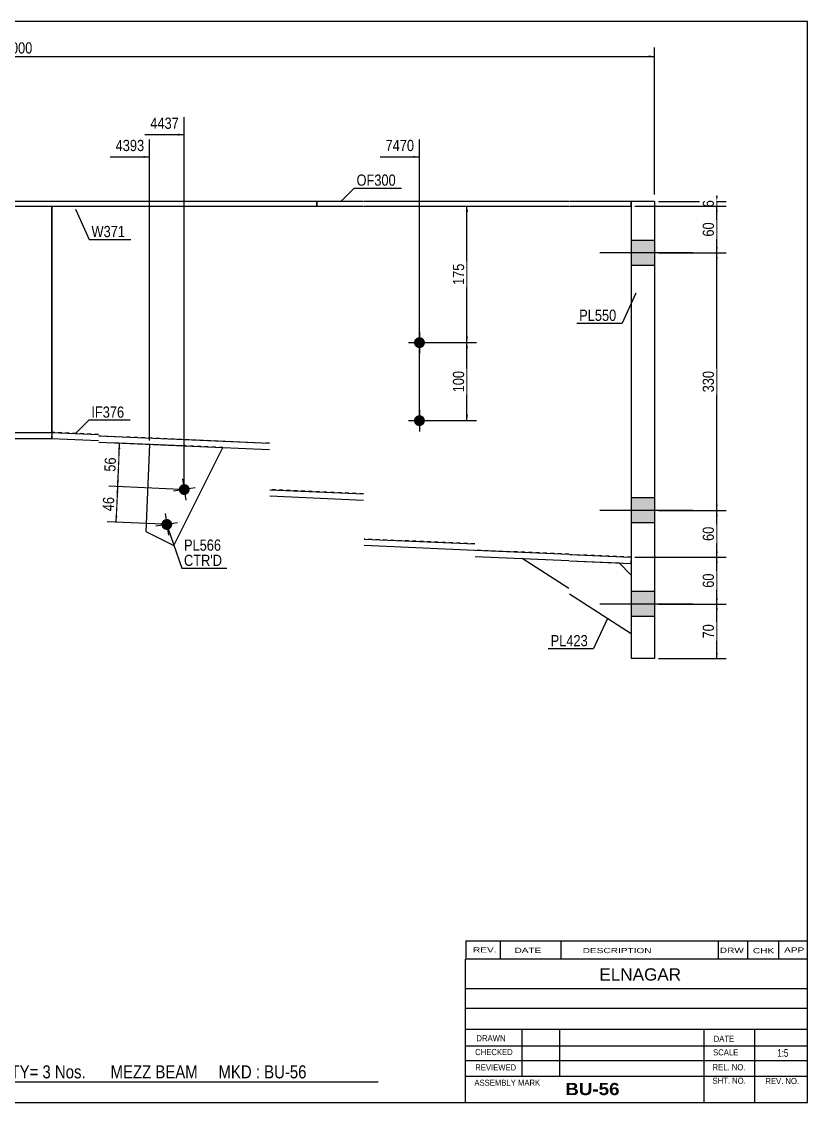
# Model space of a CAD drawing. Header units: millimetres. Extents: x -43 to 359, y -185 to 92.
# Drawn here: x 157.9 to 359.1, y -184.7 to 92.3 of the extents above; entities that cross this region are included whole.
import ezdxf

# ---------------------------------------------------------------- set-up
doc = ezdxf.new("R2010")
doc.units = ezdxf.units.MM
doc.linetypes.add('DXK_LINE_DOT1', pattern=[1.8814, 0.9407, -0.9407])
doc.styles.add('Arial', font='ARIAL.TTF', dxfattribs={"height": 0.2})
doc.styles.add('Arial Bold', font='ARIALBD.TTF', dxfattribs={"height": 0.2})
doc.styles.add('Arial Narrow', font='ARIALN.TTF', dxfattribs={"height": 0.2})

# ---------------------------------------------------------------- blocks, each defined once
blk = doc.blocks.new('Unknown-627302417-1211')
at = {"color": 5, "linetype": 'Continuous'}
for p, q in [((359.14, 92.27), (-40.86, 92.27)), ((-40.86, 92.27), (-40.86, -184.73)), ((359.14, -184.73), (359.14, 92.27)), ((-40.86, -184.73), (359.14, -184.73))]:
    blk.add_line(p, q, dxfattribs=at)
at = {"color": 174, "linetype": 'Continuous', "style": 'Arial'}
blk.add_text('Tekla structures', height=1.9102, rotation=90, dxfattribs=at).set_placement((-41.36, -184.23))
blk = doc.blocks.new('Part-627302417-1938 - 1232')
at = {"color": 2, "linetype": 'Continuous'}
for p, q in [((95.79, 45), (95.79, -13)), ((165.6, 45), (165.6, -13))]:
    blk.add_line(p, q, dxfattribs=at)
at = {"color": 7, "linetype": 'DXK_LINE_DOT1'}
for p, q in [((95.79, 45), (107.79, 45)), ((107.89, 45), (153.43, 45)), ((153.53, 45), (165.6, 45)), ((95.79, -13), (107.79, -13)), ((107.89, -13), (153.43, -13)), ((153.53, -13), (165.6, -13))]:
    blk.add_line(p, q, dxfattribs=at)
blk = doc.blocks.new('Part-627302417-1944 - 1232')
at = {"color": 2, "linetype": 'Continuous'}
for p, q in [((95.79, -13), (95.79, -14.6)), ((95.79, -13), (107.79, -13)), ((107.89, -13), (153.43, -13)), ((153.53, -13), (165.6, -13)), ((165.6, -13), (165.6, -14.6)), ((95.79, -14.6), (107.79, -14.6)), ((107.89, -14.6), (153.43, -14.6)), ((153.53, -14.6), (165.6, -14.6))]:
    blk.add_line(p, q, dxfattribs=at)
blk = doc.blocks.new('Part-627302417-1936 - 1232')
at = {"color": 2, "linetype": 'Continuous'}
for p, q in [((0, 46.2), (0, 45)), ((15.8, 46.2), (0, 46.2)), ((0, 45), (15.8, 45)), ((39.9, 46.2), (15.9, 46.2)), ((15.9, 45), (39.9, 45)), ((83.69, 46.2), (40, 46.2)), ((40, 45), (83.69, 45)), ((107.79, 46.2), (83.79, 46.2)), ((83.79, 45), (107.79, 45)), ((153.43, 46.2), (107.89, 46.2)), ((107.89, 45), (153.43, 45)), ((177.6, 46.2), (153.53, 46.2)), ((153.53, 45), (177.6, 45)), ((221.39, 46.2), (177.7, 46.2)), ((177.7, 45), (221.39, 45)), ((233.49, 46.2), (221.49, 46.2)), ((221.49, 45), (233.49, 45)), ((233.49, 45), (233.49, 46.2))]:
    blk.add_line(p, q, dxfattribs=at)
blk = doc.blocks.new('Part-627302417-1939 - 1232')
at = {"color": 2, "linetype": 'Continuous'}
for p, q in [((233.49, 46.2), (233.49, 45)), ((245.49, 46.2), (233.49, 46.2)), ((233.49, 45), (245.49, 45)), ((273.98, 46.2), (245.59, 46.2)), ((245.59, 45), (273.98, 45)), ((298.08, 46.2), (274.08, 46.2)), ((274.08, 45), (298.08, 45)), ((313.98, 46.2), (298.18, 46.2)), ((298.18, 45), (313.98, 45)), ((313.98, 45), (313.98, 46.2))]:
    blk.add_line(p, q, dxfattribs=at)
blk = doc.blocks.new('Part-627302417-1941 - 1232')
at = {"color": 2, "linetype": 'Continuous'}
blk.add_line((165.6, -13), (165.6, 45), dxfattribs=at)
at = {"color": 7, "linetype": 'DXK_LINE_DOT1'}
for p, q in [((165.6, 45), (177.6, 45)), ((177.7, 45), (221.39, 45)), ((221.49, 45), (245.49, 45)), ((245.59, 45), (273.98, 45)), ((274.08, 45), (298.08, 45)), ((298.18, 45), (313.98, 45)), ((313.98, 45), (313.98, -45)), ((177.6, -13.52), (165.6, -13)), ((221.39, -15.81), (177.7, -13.93)), ((245.49, -28.74), (221.49, -27.71)), ((273.98, -41.57), (245.59, -40.35)), ((298.08, -44.23), (274.08, -43.19)), ((313.98, -45), (298.18, -44.32))]:
    blk.add_line(p, q, dxfattribs=at)
blk = doc.blocks.new('Part-627302417-1948 - 1232')
at = {"color": 2, "linetype": 'Continuous'}
for p, q in [((165.6, -13), (165.53, -14.6)), ((165.6, -13), (177.6, -13.52)), ((165.53, -14.6), (177.6, -15.12)), ((177.7, -13.93), (221.39, -15.81)), ((177.7, -15.53), (221.39, -17.41)), ((221.49, -27.71), (245.49, -28.74)), ((221.49, -29.31), (245.49, -30.34)), ((245.59, -40.35), (273.98, -41.57)), ((245.59, -41.95), (273.98, -43.17)), ((274.08, -43.19), (298.08, -44.23)), ((274.08, -44.8), (298.08, -45.83)), ((298.18, -44.32), (313.98, -45)), ((298.18, -45.92), (313.91, -46.6)), ((313.98, -45), (313.91, -46.6))]:
    blk.add_line(p, q, dxfattribs=at)
blk = doc.blocks.new('Part-627302417-1951 - 1232')
at = {"color": 2, "linetype": 'Continuous'}
for p, q in [((190.66, -16.09), (189.7, -38.39)), ((196.86, -41.97), (209.39, -16.9)), ((189.7, -38.39), (196.86, -41.97))]:
    blk.add_line(p, q, dxfattribs=at)
at = {"color": 7, "linetype": 'DXK_LINE_DOT1'}
blk.add_line((209.39, -16.9), (190.66, -16.09), dxfattribs=at)
blk = doc.blocks.new('Part-627302417-1953 - 1232')
at = {"color": 2, "linetype": 'Continuous'}
for p, q in [((319.98, 46.2), (313.98, 46.2)), ((313.98, 46.2), (313.98, -71)), ((319.98, 46.2), (319.98, -71)), ((319.98, -71), (313.98, -71))]:
    blk.add_line(p, q, dxfattribs=at)
blk = doc.blocks.new('Part-627302417-1956 - 1232')
at = {"color": 2, "linetype": 'Continuous'}
for p, q in [((298.08, -53.04), (286.08, -45.32)), ((286.08, -45.32), (298.08, -45.83)), ((298.18, -45.92), (310.98, -46.47)), ((310.98, -46.47), (313.98, -49.6)), ((313.98, -64.6), (298.18, -54.44))]:
    blk.add_line(p, q, dxfattribs=at)
at = {"color": 7, "linetype": 'DXK_LINE_DOT1'}
blk.add_line((313.98, -49.6), (313.98, -64.6), dxfattribs=at)
blk = doc.blocks.new('Bolt-627302417-1964 - 1232')
at = {"linetype": 'Continuous'}
for points in [[(259.78, 11.4), (260.07, 11.37), (260.35, 11.28), (260.61, 11.13), (260.82, 10.94), (261, 10.7), (261.12, 10.43), (261.18, 10.15), (261.18, 9.85), (261.12, 9.57), (261, 9.3), (260.82, 9.06), (260.61, 8.87), (260.35, 8.72), (260.07, 8.63), (259.78, 8.6), (259.49, 8.63), (259.21, 8.72), (258.96, 8.87), (258.74, 9.06), (258.57, 9.3), (258.45, 9.57), (258.39, 9.85), (258.39, 10.15), (258.45, 10.43), (258.57, 10.7), (258.74, 10.94), (258.96, 11.13), (259.21, 11.28), (259.49, 11.37)], [(259.78, -8.6), (260.07, -8.63), (260.35, -8.72), (260.61, -8.87), (260.82, -9.06), (261, -9.3), (261.12, -9.57), (261.18, -9.85), (261.18, -10.15), (261.12, -10.43), (261, -10.7), (260.82, -10.94), (260.61, -11.13), (260.35, -11.28), (260.07, -11.37), (259.78, -11.4), (259.49, -11.37), (259.21, -11.28), (258.96, -11.13), (258.74, -10.94), (258.57, -10.7), (258.45, -10.43), (258.39, -10.15), (258.39, -9.85), (258.45, -9.57), (258.57, -9.3), (258.74, -9.06), (258.96, -8.87), (259.21, -8.72), (259.49, -8.63)]]:
    blk.add_hatch(color=3, dxfattribs=at).paths.add_polyline_path(points)
at = {"color": 3, "linetype": 'Continuous'}
for p, q in [((259.78, 12.8), (259.78, 7.2)), ((256.98, 10), (262.58, 10)), ((259.78, -7.2), (259.78, -12.8)), ((256.98, -10), (262.58, -10))]:
    blk.add_line(p, q, dxfattribs=at)
blk = doc.blocks.new('Bolt-627302417-1969 - 1232')
at = {"linetype": 'Continuous'}
blk.add_hatch(color=3, dxfattribs=at).paths.add_polyline_path([(196.45, -36.38, -1), (193.68, -36.82, -1)])
at = {"color": 3, "linetype": 'Continuous'}
for p, q in [((194.63, -33.83), (195.51, -39.36)), ((197.83, -36.16), (192.3, -37.04))]:
    blk.add_line(p, q, dxfattribs=at)
blk = doc.blocks.new('Bolt-627302417-1970 - 1232')
at = {"linetype": 'Continuous'}
blk.add_hatch(color=3, dxfattribs=at).paths.add_polyline_path([(200.92, -27.43, -1), (198.16, -27.88, -1)])
at = {"color": 3, "linetype": 'Continuous'}
for p, q in [((199.1, -24.89), (199.98, -30.42)), ((202.3, -27.21), (196.77, -28.1))]:
    blk.add_line(p, q, dxfattribs=at)
blk = doc.blocks.new('Bolt-627302417-1973 - 1232')
at = {"linetype": 'Continuous'}
for points in [[(313.98, 36.2), (313.98, 29.8), (319.98, 29.8), (319.98, 36.2)], [(313.98, 36.2), (313.98, 29.8), (319.98, 29.8), (319.98, 36.2)], [(313.98, -29.8), (313.98, -36.2), (319.98, -36.2), (319.98, -29.8)], [(313.98, -29.8), (313.98, -36.2), (319.98, -36.2), (319.98, -29.8)], [(313.98, -53.8), (313.98, -60.2), (319.98, -60.2), (319.98, -53.8)], [(313.98, -53.8), (313.98, -60.2), (319.98, -60.2), (319.98, -53.8)]]:
    blk.add_hatch(color=3, dxfattribs=at).paths.add_polyline_path(points)
at = {"color": 3, "linetype": 'Continuous'}
for p, q in [((319.98, 36.2), (313.98, 36.2)), ((319.98, 36.2), (313.98, 36.2)), ((329.78, 33), (305.98, 33)), ((329.78, 33), (305.98, 33)), ((319.98, 29.8), (313.98, 29.8)), ((319.98, 29.8), (313.98, 29.8)), ((319.98, -29.8), (313.98, -29.8)), ((319.98, -29.8), (313.98, -29.8)), ((329.78, -33), (305.98, -33)), ((329.78, -33), (305.98, -33)), ((319.98, -36.2), (313.98, -36.2)), ((319.98, -36.2), (313.98, -36.2)), ((319.98, -53.8), (313.98, -53.8)), ((319.98, -53.8), (313.98, -53.8)), ((329.78, -57), (305.98, -57)), ((329.78, -57), (305.98, -57)), ((319.98, -60.2), (313.98, -60.2)), ((319.98, -60.2), (313.98, -60.2))]:
    blk.add_line(p, q, dxfattribs=at)
blk = doc.blocks.new('StraightDimension-627302417-4002 - 1232')
at = {"linetype": 'Continuous'}
for points in [[(335.7, -34.5), (335.95, -33), (336.2, -34.5)], [(336.2, -43.5), (335.95, -45), (335.7, -43.5)]]:
    blk.add_hatch(color=7, dxfattribs=at).paths.add_polyline_path(points)
at = {"color": 7, "linetype": 'Continuous'}
for p, q in [((320.98, -33), (338.35, -33)), ((335.95, -45), (335.95, -33)), ((314.98, -45), (338.35, -45))]:
    blk.add_line(p, q, dxfattribs=at)
at = {"color": 0}
blk.add_wipeout([(335.8, -36.57), (331.6, -36.57), (331.6, -41.43), (335.8, -41.43)], dxfattribs=at)
at = {"color": 3, "style": 'Arial Narrow'}
blk.add_text('60', height=2.863, rotation=90.0002, dxfattribs=at).set_placement((335.2, -40.83))
blk = doc.blocks.new('StraightDimension-627302417-3410 - 1232')
at = {"linetype": 'Continuous'}
for points in [[(182.66, -17.24), (182.97, -15.75), (183.16, -17.26)], [(182.8, -25.42), (182.49, -26.91), (182.3, -25.4)]]:
    blk.add_hatch(color=7, dxfattribs=at).paths.add_polyline_path(points)
at = {"color": 7, "linetype": 'Continuous'}
for p, q in [((199.03, -16.45), (180.72, -15.65)), ((182.49, -26.91), (182.97, -15.75)), ((198.54, -27.61), (180.24, -26.81))]:
    blk.add_line(p, q, dxfattribs=at)
at = {"color": 0}
blk.add_wipeout([(182.69, -18.9), (178.49, -18.72), (178.28, -23.57), (182.47, -23.75)], dxfattribs=at)
at = {"color": 3, "style": 'Arial Narrow'}
blk.add_text('56', height=2.863, rotation=87.5078, dxfattribs=at).set_placement((181.9, -23.13))
blk = doc.blocks.new('StraightDimension-627302417-3037 - 1232')
at = {"linetype": 'Continuous'}
blk.add_hatch(color=7, dxfattribs=at).paths.add_polyline_path([(189.16, 57.85), (190.66, 57.6), (189.16, 57.35)])
at = {"color": 7, "linetype": 'Continuous'}
for p, q in [((190.66, -15.09), (190.66, 62.1)), ((180.6, 57.6), (190.66, 57.6))]:
    blk.add_line(p, q, dxfattribs=at)
at = {"color": 0}
blk.add_wipeout([(189.89, 58.5), (189.89, 62.7), (181.37, 62.7), (181.37, 58.5)], dxfattribs=at)
at = {"color": 3, "style": 'Arial Narrow'}
blk.add_text('4393', height=2.863, dxfattribs=at).set_placement((181.97, 59.1))
blk = doc.blocks.new('StraightDimension-627302417-3999 - 1232')
at = {"linetype": 'Continuous'}
for points in [[(336.2, 47.7), (335.95, 46.2), (335.7, 47.7)], [(335.7, 43.5), (335.95, 45), (336.2, 43.5)]]:
    blk.add_hatch(color=7, dxfattribs=at).paths.add_polyline_path(points)
at = {"color": 7, "linetype": 'Continuous'}
for p, q in [((314.98, 45), (338.35, 45)), ((320.98, 46.2), (338.35, 46.2)), ((335.95, 45), (335.95, 46.2))]:
    blk.add_line(p, q, dxfattribs=at)
at = {"color": 0}
blk.add_wipeout([(335.8, 47.11), (331.6, 47.11), (331.6, 44.09), (335.8, 44.09)], dxfattribs=at)
at = {"color": 3, "style": 'Arial Narrow'}
blk.add_text('6', height=2.86, rotation=90.0002, dxfattribs=at).set_placement((335.2, 44.69))
blk = doc.blocks.new('StraightDimension-627302417-2686 - 1232')
at = {"linetype": 'Continuous'}
for points in [[(-4.5, 83.1), (-6, 83.35), (-4.5, 83.6)], [(318.48, 83.6), (319.98, 83.35), (318.48, 83.1)]]:
    blk.add_hatch(color=7, dxfattribs=at).paths.add_polyline_path(points)
at = {"color": 7, "linetype": 'Continuous'}
for p, q in [((-6, 48), (-6, 85.6)), ((-6, 83.35), (319.98, 83.35)), ((319.98, 48), (319.98, 85.6))]:
    blk.add_line(p, q, dxfattribs=at)
at = {"color": 0}
blk.add_wipeout([(161.25, 83.5), (161.25, 87.7), (152.73, 87.7), (152.73, 83.5)], dxfattribs=at)
at = {"color": 3, "style": 'Arial Narrow'}
blk.add_text('8000', height=2.863, dxfattribs=at).set_placement((153.33, 84.1))
blk = doc.blocks.new('StraightDimension-627302417-4000 - 1232')
at = {"linetype": 'Continuous'}
for points in [[(335.7, 43.5), (335.95, 45), (336.2, 43.5)], [(336.2, 34.5), (335.95, 33), (335.7, 34.5)]]:
    blk.add_hatch(color=7, dxfattribs=at).paths.add_polyline_path(points)
at = {"color": 7, "linetype": 'Continuous'}
for p, q in [((314.98, 45), (338.35, 45)), ((335.95, 33), (335.95, 45)), ((320.98, 33), (338.35, 33))]:
    blk.add_line(p, q, dxfattribs=at)
at = {"color": 0}
blk.add_wipeout([(335.8, 41.43), (331.6, 41.43), (331.6, 36.57), (335.8, 36.57)], dxfattribs=at)
at = {"color": 3, "style": 'Arial Narrow'}
blk.add_text('60', height=2.863, rotation=90.0002, dxfattribs=at).set_placement((335.2, 37.17))
blk = doc.blocks.new('StraightDimension-627302417-3035 - 1232')
at = {"linetype": 'Continuous'}
blk.add_hatch(color=7, dxfattribs=at).paths.add_polyline_path([(258.28, 57.85), (259.78, 57.6), (258.28, 57.35)])
at = {"color": 7, "linetype": 'Continuous'}
for p, q in [((259.78, -9), (259.78, 62.1)), ((249.72, 57.6), (259.78, 57.6))]:
    blk.add_line(p, q, dxfattribs=at)
at = {"color": 0}
blk.add_wipeout([(259.01, 58.5), (259.01, 62.7), (250.5, 62.7), (250.5, 58.5)], dxfattribs=at)
at = {"color": 3, "style": 'Arial Narrow'}
blk.add_text('7470', height=2.863, dxfattribs=at).set_placement((251.1, 59.1))
blk = doc.blocks.new('StraightDimension-627302417-3036 - 1232')
at = {"linetype": 'Continuous'}
blk.add_hatch(color=7, dxfattribs=at).paths.add_polyline_path([(198.04, 63.55), (199.54, 63.3), (198.04, 63.05)])
at = {"color": 7, "linetype": 'Continuous'}
for p, q in [((199.54, -26.65), (199.54, 67.8)), ((189.48, 63.3), (199.54, 63.3))]:
    blk.add_line(p, q, dxfattribs=at)
at = {"color": 0}
blk.add_wipeout([(198.76, 64.2), (198.76, 68.4), (190.25, 68.4), (190.25, 64.2)], dxfattribs=at)
at = {"color": 3, "style": 'Arial Narrow'}
blk.add_text('4437', height=2.863, dxfattribs=at).set_placement((190.85, 64.8))
blk = doc.blocks.new('StraightDimension-627302417-3362 - 1232')
at = {"linetype": 'Continuous'}
for points in [[(271.71, 43.5), (271.96, 45), (272.21, 43.5)], [(272.21, 11.5), (271.96, 10), (271.71, 11.5)]]:
    blk.add_hatch(color=7, dxfattribs=at).paths.add_polyline_path(points)
at = {"color": 7, "linetype": 'Continuous'}
for p, q in [((268.75, 45), (274.36, 45)), ((271.96, 10), (271.96, 45)), ((260.78, 10), (274.36, 10))]:
    blk.add_line(p, q, dxfattribs=at)
at = {"color": 0}
blk.add_wipeout([(271.81, 30.84), (267.61, 30.84), (267.61, 24.16), (271.81, 24.16)], dxfattribs=at)
at = {"color": 3, "style": 'Arial Narrow'}
blk.add_text('175', height=2.863, rotation=90.0002, dxfattribs=at).set_placement((271.21, 24.76))
blk = doc.blocks.new('StraightDimension-627302417-3363 - 1232')
at = {"linetype": 'Continuous'}
for points in [[(271.71, 8.5), (271.96, 10), (272.21, 8.5)], [(272.21, -8.5), (271.96, -10), (271.71, -8.5)]]:
    blk.add_hatch(color=7, dxfattribs=at).paths.add_polyline_path(points)
at = {"color": 7, "linetype": 'Continuous'}
for p, q in [((260.78, 10), (274.36, 10)), ((271.96, -10), (271.96, 10)), ((260.78, -10), (274.36, -10))]:
    blk.add_line(p, q, dxfattribs=at)
at = {"color": 0}
blk.add_wipeout([(271.81, 3.34), (267.61, 3.34), (267.61, -3.34), (271.81, -3.34)], dxfattribs=at)
at = {"color": 3, "style": 'Arial Narrow'}
blk.add_text('100', height=2.863, rotation=90.0002, dxfattribs=at).set_placement((271.21, -2.74))
blk = doc.blocks.new('StraightDimension-627302417-3411 - 1232')
at = {"linetype": 'Continuous'}
for points in [[(182.17, -28.4), (182.49, -26.91), (182.67, -28.42)], [(182.4, -34.55), (182.09, -36.03), (181.91, -34.52)]]:
    blk.add_hatch(color=7, dxfattribs=at).paths.add_polyline_path(points)
at = {"color": 7, "linetype": 'Continuous'}
for p, q in [((198.54, -27.61), (180.24, -26.81)), ((182.09, -36.03), (182.49, -26.91)), ((194.07, -36.56), (179.84, -35.94))]:
    blk.add_line(p, q, dxfattribs=at)
at = {"color": 0}
blk.add_wipeout([(182.24, -29.04), (178.05, -28.86), (177.84, -33.71), (182.03, -33.89)], dxfattribs=at)
at = {"color": 3, "style": 'Arial Narrow'}
blk.add_text('46', height=2.863, rotation=87.5078, dxfattribs=at).set_placement((181.46, -33.27))
blk = doc.blocks.new('StraightDimension-627302417-4001 - 1232')
at = {"linetype": 'Continuous'}
for points in [[(335.7, 31.5), (335.95, 33), (336.2, 31.5)], [(336.2, -31.5), (335.95, -33), (335.7, -31.5)]]:
    blk.add_hatch(color=7, dxfattribs=at).paths.add_polyline_path(points)
at = {"color": 7, "linetype": 'Continuous'}
for p, q in [((320.98, 33), (338.35, 33)), ((335.95, -33), (335.95, 33)), ((320.98, -33), (338.35, -33))]:
    blk.add_line(p, q, dxfattribs=at)
at = {"color": 0}
blk.add_wipeout([(335.8, 3.34), (331.6, 3.34), (331.6, -3.34), (335.8, -3.34)], dxfattribs=at)
at = {"color": 3, "style": 'Arial Narrow'}
blk.add_text('330', height=2.863, rotation=90.0002, dxfattribs=at).set_placement((335.2, -2.74))
blk = doc.blocks.new('StraightDimension-627302417-4003 - 1232')
at = {"linetype": 'Continuous'}
for points in [[(335.7, -46.5), (335.95, -45), (336.2, -46.5)], [(336.2, -55.5), (335.95, -57), (335.7, -55.5)]]:
    blk.add_hatch(color=7, dxfattribs=at).paths.add_polyline_path(points)
at = {"color": 7, "linetype": 'Continuous'}
for p, q in [((314.98, -45), (338.35, -45)), ((335.95, -57), (335.95, -45)), ((320.98, -57), (338.35, -57))]:
    blk.add_line(p, q, dxfattribs=at)
at = {"color": 0}
blk.add_wipeout([(335.8, -48.57), (331.6, -48.57), (331.6, -53.43), (335.8, -53.43)], dxfattribs=at)
at = {"color": 3, "style": 'Arial Narrow'}
blk.add_text('60', height=2.863, rotation=90.0002, dxfattribs=at).set_placement((335.2, -52.83))
blk = doc.blocks.new('StraightDimension-627302417-4004 - 1232')
at = {"linetype": 'Continuous'}
for points in [[(335.7, -58.5), (335.95, -57), (336.2, -58.5)], [(336.2, -69.5), (335.95, -71), (335.7, -69.5)]]:
    blk.add_hatch(color=7, dxfattribs=at).paths.add_polyline_path(points)
at = {"color": 7, "linetype": 'Continuous'}
for p, q in [((320.98, -57), (338.35, -57)), ((335.95, -71), (335.95, -57)), ((320.98, -71), (338.35, -71))]:
    blk.add_line(p, q, dxfattribs=at)
at = {"color": 0}
blk.add_wipeout([(335.8, -61.57), (331.6, -61.57), (331.6, -66.43), (335.8, -66.43)], dxfattribs=at)
at = {"color": 3, "style": 'Arial Narrow'}
blk.add_text('70', height=2.863, rotation=90.0002, dxfattribs=at).set_placement((335.2, -65.83))
blk = doc.blocks.new('CBS_CALLOFF-627302417-4440')
at = {"color": 7, "linetype": 'Continuous'}
blk.add_line((133.02, -179.46), (249.25, -179.48), dxfattribs=at)
at = {"color": 3, "linetype": 'Continuous', "style": 'Arial Narrow'}
blk.add_text('QTY= 3 Nos.      MEZZ BEAM     MKD : BU-56', height=3.3405, dxfattribs=at).set_placement((152.06, -178.57))
blk = doc.blocks.new('CBS_NAME_BLOG-627302417-4441')
at = {"color": 7, "linetype": 'Continuous'}
for p, q in [((271.55, -147.97), (359.07, -147.97)), ((271.55, -184.68), (271.55, -147.98)), ((271.55, -155.51), (359.07, -155.51)), ((271.63, -160.57), (359.14, -160.57)), ((271.55, -165.94), (359.07, -165.94)), ((286.08, -178.04), (286.08, -165.94)), ((295.76, -178.02), (295.76, -165.95)), ((332.68, -184.68), (332.68, -165.95)), ((345.73, -184.68), (345.73, -165.94)), ((271.56, -170.24), (359.14, -170.22)), ((271.55, -173.98), (359.07, -173.98)), ((271.55, -178.03), (359.07, -178.03)), ((271.55, -184.73), (359.14, -184.73))]:
    blk.add_line(p, q, dxfattribs=at)
at = {"color": 3, "linetype": 'Continuous', "style": 'Arial'}
blk.add_text('ELNAGAR', height=3.133, dxfattribs=at).set_placement((305.88, -153.5))
at = {"color": 3, "linetype": 'Continuous'}
for s, height, style, width, p in [('DRAWN', 1.566, 'Arial', 0.9, (274.38, -169.05)), ('DATE', 1.566, 'Arial', 0.9, (335.15, -169.21)), ('CHECKED', 1.566, 'Arial', 0.9, (274.04, -172.62)), ('SCALE', 1.566, 'Arial', 0.9, (335, -172.69)), ('1:5', 1.957, 'Arial Narrow', 0.9, (351.45, -173.04)), ('REVIEWED', 1.566, 'Arial', 0.9, (274.07, -176.54)), ('REL. NO.', 1.566, 'Arial', 0.9, (334.86, -176.49)), ('ASSEMBLY MARK', 1.5663, 'Arial', 0.9, (273.86, -180.47)), ('BU-56', 3.131, 'Arial Bold', 1.1, (297.13, -182.87)), ('SHT. NO.', 1.566, 'Arial', 0.9, (334.85, -179.95)), ('REV. NO.', 1.566, 'Arial', 0.9, (348.38, -180.04))]:
    blk.add_text(s, height=height, dxfattribs=dict(at, style=style, width=width)).set_placement(p)
blk = doc.blocks.new('CBS_REVISION-627302417-4442')
at = {"color": 7, "linetype": 'Continuous'}
for p, q in [((271.64, -143.34), (271.64, -147.97)), ((271.64, -143.35), (359.14, -143.35)), ((280.43, -143.35), (280.43, -147.97)), ((296.03, -143.34), (296.03, -147.91)), ((336.28, -143.35), (336.28, -147.97)), ((343.83, -143.34), (343.83, -147.97)), ((351.77, -143.35), (351.77, -147.97)), ((271.64, -147.97), (359.14, -147.97))]:
    blk.add_line(p, q, dxfattribs=at)
at = {"color": 7, "style": 'Arial Narrow', "width": 1.7}
for s, height, p in [('REV.', 1.326, (273.5, -146.3)), ('DATE', 1.326, (284.12, -146.41)), ('DESCRIPTION', 1.3257, (301.6, -146.47)), ('DRW', 1.326, (336.71, -146.41)), ('CHK', 1.326, (345.2, -146.5)), ('APP', 1.326, (353.2, -146.34))]:
    blk.add_text(s, height=height, dxfattribs=at).set_placement(p)
blk = doc.blocks.new('Mark-627302417-3544 - 1232')
at = {"color": 0}
blk.add_wipeout([(184.37, 37.05), (184.37, 40.05), (175.79, 40.05), (175.79, 37.05)], dxfattribs=at)
blk.add_wipeout([(184.37, 37.05), (184.37, 40.05), (175.79, 40.05), (175.79, 37.05)], dxfattribs=at)
at = {"color": 7, "linetype": 'Continuous'}
for p, q in [((171.65, 44.18), (175.19, 36.45)), ((175.19, 36.45), (185.87, 36.45))]:
    blk.add_line(p, q, dxfattribs=at)
at = {"color": 3, "style": 'Arial Narrow'}
blk.add_text('W371', height=2.863, dxfattribs=at).set_placement((175.79, 37.05))
blk = doc.blocks.new('Mark-627302417-3541 - 1232')
at = {"color": 0}
blk.add_wipeout([(253.72, 50.22), (253.72, 53.22), (243.67, 53.22), (243.67, 50.22)], dxfattribs=at)
blk.add_wipeout([(253.72, 50.22), (253.72, 53.22), (243.67, 53.22), (243.67, 50.22)], dxfattribs=at)
at = {"color": 7, "linetype": 'Continuous'}
for p, q in [((239.54, 46.09), (243.07, 49.62)), ((243.07, 49.62), (255.22, 49.62))]:
    blk.add_line(p, q, dxfattribs=at)
at = {"color": 3, "style": 'Arial Narrow'}
blk.add_text('OF300', height=2.863, dxfattribs=at).set_placement((243.67, 50.22))
blk = doc.blocks.new('Mark-627302417-3553 - 1232')
at = {"color": 0}
blk.add_wipeout([(184.16, -9.23), (184.16, -6.23), (175.75, -6.23), (175.75, -9.23)], dxfattribs=at)
blk.add_wipeout([(184.16, -9.23), (184.16, -6.23), (175.75, -6.23), (175.75, -9.23)], dxfattribs=at)
at = {"color": 7, "linetype": 'Continuous'}
for p, q in [((171.62, -13.37), (175.15, -9.83)), ((175.15, -9.83), (185.66, -9.83))]:
    blk.add_line(p, q, dxfattribs=at)
at = {"color": 3, "style": 'Arial Narrow'}
blk.add_text('IF376', height=2.863, dxfattribs=at).set_placement((175.75, -9.23))
blk = doc.blocks.new('Mark-627302417-3556 - 1232')
at = {"color": 0}
blk.add_wipeout([(208.99, -43.33), (208.99, -40.33), (199.48, -40.33), (199.48, -43.33)], dxfattribs=at)
blk.add_wipeout([(208.99, -43.33), (208.99, -40.33), (199.48, -40.33), (199.48, -43.33)], dxfattribs=at)
blk.add_wipeout([(209.24, -47.23), (209.24, -44.23), (199.48, -44.23), (199.48, -47.23)], dxfattribs=at)
blk.add_wipeout([(209.24, -47.23), (209.24, -44.23), (199.48, -44.23), (199.48, -47.23)], dxfattribs=at)
at = {"color": 7, "linetype": 'Continuous'}
for p, q in [((194.64, -35.49), (198.88, -47.83)), ((198.88, -47.83), (210.49, -47.83))]:
    blk.add_line(p, q, dxfattribs=at)
at = {"color": 3, "style": 'Arial Narrow'}
blk.add_text('PL566', height=2.863, dxfattribs=at).set_placement((199.48, -43.33))
at = {"color": 1, "style": 'Arial Narrow'}
blk.add_text("CTR'D", height=2.863, dxfattribs=at).set_placement((199.48, -47.23))
blk = doc.blocks.new('Mark-627302417-3562 - 1232')
at = {"color": 7, "linetype": 'Continuous'}
blk.add_line((315.24, 22.7), (311.7, 14.97), dxfattribs=at)
at = {"color": 0}
blk.add_wipeout([(310.2, 15.57), (310.2, 18.57), (300.7, 18.57), (300.7, 15.57)], dxfattribs=at)
blk.add_wipeout([(310.2, 15.57), (310.2, 18.57), (300.7, 18.57), (300.7, 15.57)], dxfattribs=at)
at = {"color": 7, "linetype": 'Continuous'}
blk.add_line((300.1, 14.97), (311.7, 14.97), dxfattribs=at)
at = {"color": 3, "style": 'Arial Narrow'}
blk.add_text('PL550', height=2.863, dxfattribs=at).set_placement((300.7, 15.57))
blk = doc.blocks.new('Mark-627302417-3565 - 1232')
at = {"color": 7, "linetype": 'Continuous'}
blk.add_line((307.92, -60.69), (304.39, -68.42), dxfattribs=at)
at = {"color": 0}
blk.add_wipeout([(302.89, -67.82), (302.89, -64.82), (293.39, -64.82), (293.39, -67.82)], dxfattribs=at)
blk.add_wipeout([(302.89, -67.82), (302.89, -64.82), (293.39, -64.82), (293.39, -67.82)], dxfattribs=at)
at = {"color": 7, "linetype": 'Continuous'}
blk.add_line((292.79, -68.42), (304.39, -68.42), dxfattribs=at)
at = {"color": 3, "style": 'Arial Narrow'}
blk.add_text('PL423', height=2.863, dxfattribs=at).set_placement((293.39, -67.82))

msp = doc.modelspace()

# ---------------------------------------------------------------- block references
for name in ['Unknown-627302417-1211', 'Part-627302417-1936 - 1232', 'Part-627302417-1938 - 1232', 'Part-627302417-1941 - 1232', 'Part-627302417-1939 - 1232', 'Part-627302417-1953 - 1232', 'Bolt-627302417-1973 - 1232', 'Bolt-627302417-1964 - 1232', 'Part-627302417-1944 - 1232', 'Part-627302417-1948 - 1232', 'Part-627302417-1951 - 1232', 'Bolt-627302417-1970 - 1232', 'Bolt-627302417-1969 - 1232', 'Part-627302417-1956 - 1232', 'CBS_REVISION-627302417-4442', 'CBS_NAME_BLOG-627302417-4441', 'CBS_CALLOFF-627302417-4440']:
    msp.add_blockref(name, (0, 0))

# ---------------------------------------------------------------- next in the draw order: block references
for name in ['StraightDimension-627302417-3999 - 1232', 'Mark-627302417-3562 - 1232', 'StraightDimension-627302417-3410 - 1232', 'StraightDimension-627302417-4002 - 1232', 'Mark-627302417-3565 - 1232']:
    msp.add_blockref(name, (0, 0))

# ---------------------------------------------------------------- next in the draw order: block references
for name in ['StraightDimension-627302417-3037 - 1232', 'StraightDimension-627302417-4000 - 1232', 'StraightDimension-627302417-4003 - 1232']:
    msp.add_blockref(name, (0, 0))

# ---------------------------------------------------------------- next in the draw order: block references
for name in ['StraightDimension-627302417-2686 - 1232', 'Mark-627302417-3544 - 1232', 'StraightDimension-627302417-4001 - 1232', 'Mark-627302417-3553 - 1232', 'StraightDimension-627302417-4004 - 1232']:
    msp.add_blockref(name, (0, 0))

# ---------------------------------------------------------------- next in the draw order: block references
for name in ['StraightDimension-627302417-3036 - 1232', 'StraightDimension-627302417-3035 - 1232']:
    msp.add_blockref(name, (0, 0))

# ---------------------------------------------------------------- next in the draw order: block references
for name in ['Mark-627302417-3541 - 1232', 'StraightDimension-627302417-3362 - 1232', 'StraightDimension-627302417-3411 - 1232']:
    msp.add_blockref(name, (0, 0))

# ---------------------------------------------------------------- next in the draw order: block references
for name in ['StraightDimension-627302417-3363 - 1232', 'Mark-627302417-3556 - 1232']:
    msp.add_blockref(name, (0, 0))

doc.saveas('drawing.dxf')
